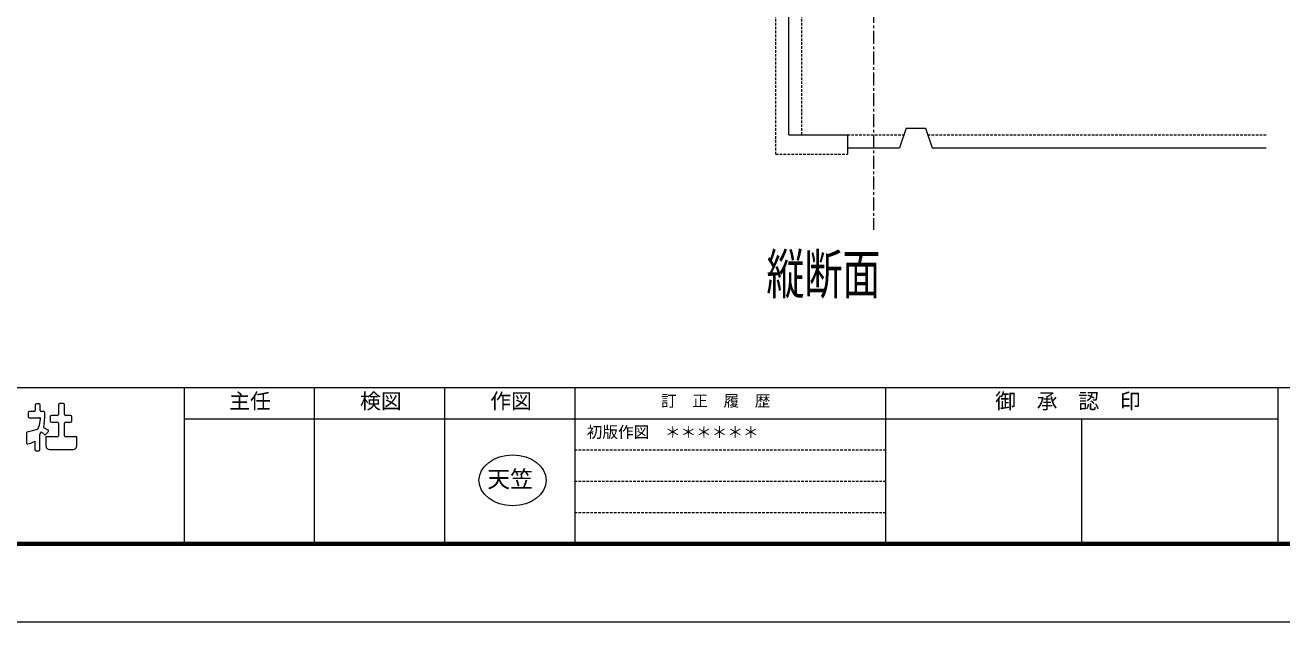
# Model space of a CAD drawing. Units: millimetres, scale not verified. Extents: x -1682 to 1682, y -1188 to 1188.
# Drawn here: x -748 to 217, y -1188 to -730 of the extents above; entities that cross this region are included whole.
import ezdxf
from ezdxf.enums import TextEntityAlignment as Align

# ---------------------------------------------------------------- set-up
doc = ezdxf.new("R2010")
doc.units = ezdxf.units.MM
doc.header["$LTSCALE"] = 8
doc.linetypes.add('USER1', pattern=[2, 1.25, -0.25, 0.25, -0.25])
doc.linetypes.add('USER3', pattern=[0.375, 0.25, -0.125])
for name, color, linetype, lineweight in [('0-0_0', 7, 'Continuous', 18), ('0-1_DEFPOINTS', 7, 'Continuous', 18), ('0-5_WAKU', 7, 'Continuous', 18), ('0-7_2躯体線', 4, 'Continuous', 18), ('0-8_3中心線', 2, 'USER1', 18), ('1-2_2躯体隠れ', 6, 'USER3', 18)]:
    doc.layers.add(name, color=color, linetype=linetype, lineweight=lineweight)
doc.layers.add('0-3_MOJI', color=7, linetype='Continuous')
doc.styles.add('ＭＳ ゴシック', font='')
doc.styles.get('ＭＳ ゴシック').set_extended_font_data('MS Gothic')

msp = doc.modelspace()

# ---------------------------------------------------------------- linework, layer by layer
at = {"layer": '0-0_0'}
for p, q in [((-740.414, -1021.538), (-740.414, -1025.548)), ((-737.442, -1020.65), (-739.526, -1020.65)), ((-736.554, -1025.548), (-736.554, -1021.538)), ((-722.562, -1021.297), (-722.562, -1028.682)), ((-718.866, -1020.409), (-721.674, -1020.409)), ((-717.978, -1028.682), (-717.978, -1021.297)), ((-745.721, -1027.324), (-745.721, -1030.369)), ((-741.302, -1026.436), (-744.833, -1026.436)), ((-744.833, -1031.257), (-737.085, -1031.257)), ((-737.036, -1037.043), (-736.21, -1032.298)), ((-733.823, -1026.436), (-735.666, -1026.436)), ((-733.418, -1035.837), (-732.935, -1031.016)), ((-732.959, -1031.257), (-732.935, -1031.257)), ((-732.935, -1031.257), (-732.935, -1027.324)), ((-728.834, -1030.458), (-728.834, -1033.744)), ((-723.45, -1029.57), (-727.946, -1029.57)), ((-713.076, -1029.57), (-717.09, -1029.57)), ((-712.188, -1033.744), (-712.188, -1030.458)), ((-746.506, -1042.172), (-742.585, -1041.141)), ((-742.585, -1041.141), (-738.658, -1040.051)), ((-738.076, -1039.537), (-737.036, -1037.043)), ((-736.631, -1043.671), (-735.545, -1042.142)), ((-732.694, -1044.516), (-735.545, -1042.142)), ((-733.418, -1035.837), (-733.972, -1038.053)), ((-733.524, -1039.055), (-730.585, -1040.601)), ((-730.348, -1041.991), (-732.694, -1044.516)), ((-727.946, -1034.632), (-723.45, -1034.632)), ((-722.562, -1035.52), (-722.562, -1045.074)), ((-717.978, -1045.074), (-717.978, -1035.52)), ((-717.09, -1034.632), (-713.076, -1034.632)), ((-747.168, -1043.031), (-747.168, -1050.408)), ((-746.094, -1051.277), (-743.791, -1050.783)), ((-743.791, -1050.783), (-740.655, -1049.337)), ((-740.655, -1049.337), (-740.655, -1055.681)), ((-736.795, -1055.681), (-736.795, -1044.185)), ((-723.45, -1045.962), (-732.211, -1045.962)), ((-732.211, -1045.962), (-732.211, -1052.645)), ((-708.329, -1045.962), (-717.09, -1045.962)), ((-708.329, -1052.645), (-708.329, -1045.962)), ((-739.767, -1056.569), (-737.683, -1056.569)), ((-729.251, -1055.605), (-711.289, -1055.605))]:
    msp.add_line(p, q, dxfattribs=at)
for centre, radius, start, end in [((-739.526, -1021.538), 0.888, 90, 180), ((-737.442, -1021.538), 0.888, 0, 90), ((-721.674, -1021.297), 0.888, 90, 180), ((-718.866, -1021.297), 0.888, 0, 90), ((-744.833, -1027.324), 0.888, 90, 180), ((-744.833, -1030.369), 0.888, 180, 270), ((-741.302, -1025.548), 0.888, 270, 0), ((-737.085, -1032.145), 0.888, 350.12702, 90), ((-735.666, -1025.548), 0.888, 180, 270), ((-733.823, -1027.324), 0.888, 0, 90), ((-727.946, -1030.458), 0.888, 90, 180), ((-723.45, -1028.682), 0.888, 270, 0), ((-717.09, -1028.682), 0.888, 180, 270), ((-713.076, -1030.458), 0.888, 0, 90), ((-746.28, -1043.031), 0.888, 104.73314, 180), ((-738.896, -1039.195), 0.888, 285.51317, 337.36507), ((-733.111, -1038.269), 0.888, 165.95378, 242.25895), ((-730.998, -1041.387), 0.888, 317.09995, 62.25895), ((-727.946, -1033.744), 0.888, 180, 270), ((-723.45, -1035.52), 0.888, 0, 90), ((-717.09, -1035.52), 0.888, 90, 180), ((-713.076, -1033.744), 0.888, 270, 0), ((-746.28, -1050.408), 0.888, 180, 282.08606), ((-735.907, -1044.185), 0.888, 144.61752, 180), ((-723.45, -1045.074), 0.888, 270, 0), ((-717.09, -1045.074), 0.888, 180, 270), ((-739.767, -1055.681), 0.888, 180, 270), ((-737.683, -1055.681), 0.888, 270, 0), ((-729.251, -1052.645), 2.96, 180, 270), ((-711.289, -1052.645), 2.96, 270, 0)]:
    msp.add_arc(centre, radius, start, end, dxfattribs=at)
msp.add_ellipse((-373.675, -1079.297), major_axis=(25.847, 0), ratio=0.755094, dxfattribs=at)
at = {"layer": '0-1_DEFPOINTS', "color": 5}
msp.add_lwpolyline([(-1682, 1188), (-1682, -1188), (1682, -1188)], dxfattribs=at)
at = {"layer": '0-5_WAKU'}
for p, q in [((-1602, -1008), (1598, -1008)), ((-626, -1008), (-626, -1128)), ((-526, -1008), (-526, -1128)), ((-426, -1008), (-426, -1128)), ((-326, -1008), (-326, -1128)), ((-87.333, -1008), (-87.333, -1128)), ((214, -1008), (214, -1128)), ((-626, -1032), (-326, -1032)), ((-326, -1032), (-87.333, -1032)), ((-87.333, -1032), (214, -1032)), ((63.333, -1032), (63.333, -1128)), ((-1603.2, -1129.2), (1599.2, -1129.2)), ((-1602.6, -1128.6), (1598.6, -1128.6)), ((-1602, -1128), (1598, -1128)), ((-1601.4, -1127.4), (1597.4, -1127.4)), ((-1600.8, -1126.8), (1596.8, -1126.8))]:
    msp.add_line(p, q, dxfattribs=at)
at = {"layer": '0-5_WAKU', "linetype": 'USER3'}
for p, q in [((-326, -1056), (-87.333, -1056)), ((-326, -1080), (-87.333, -1080)), ((-326, -1104), (-87.333, -1104))]:
    msp.add_line(p, q, dxfattribs=at)
at = {"layer": '0-7_2躯体線'}
for p, q in [((-161.524, -813.894), (-161.524, -483.894)), ((-71.524, -808.894), (-76.524, -823.894)), ((-71.524, -808.894), (-56.524, -808.894)), ((-56.524, -808.894), (-51.524, -823.894)), ((-161.524, -813.894), (-116.524, -813.894)), ((-116.524, -813.894), (-116.524, -828.894)), ((-116.524, -823.894), (-76.524, -823.894)), ((-51.524, -823.894), (205.211, -823.894))]:
    msp.add_line(p, q, dxfattribs=at)
at = {"layer": '0-8_3中心線'}
msp.add_line((-96.524, 657.955), (-96.524, -887.018), dxfattribs=at)
at = {"layer": '1-2_2躯体隠れ'}
for p, q in [((-171.524, -828.894), (-171.524, -473.894)), ((-151.524, -813.894), (-151.524, -640.56)), ((-116.524, -813.894), (-73.19, -813.894)), ((-54.857, -813.894), (205.211, -813.894)), ((-171.524, -828.894), (-116.524, -828.894))]:
    msp.add_line(p, q, dxfattribs=at)

# ---------------------------------------------------------------- texts
at = {"layer": '0-0_0', "style": 'ＭＳ ゴシック', "width": 0.7}
msp.add_text('縦断面', height=30.55, dxfattribs=at).set_placement((-178.73, -945.328), align=Align.BOTTOM_LEFT)
at = {"layer": '0-3_MOJI', "style": 'ＭＳ ゴシック'}
for s, height, p in [('主任', 11.73, (-591.395, -1027.794)), ('検図', 11.73, (-490.862, -1027.794)), ('作図', 11.73, (-390.862, -1027.794)), ('訂\u3000正\u3000履\u3000歴', 8.798, (-259.675, -1025.283)), ('御  承  認  印', 11.73, (-3.106, -1027.794)), ('初版作図\u3000＊＊＊＊＊＊', 8.798, (-316.735, -1049.283)), ('天笠', 12.9, (-393.167, -1088.655))]:
    msp.add_text(s, height=height, dxfattribs=at).set_placement(p, align=Align.BOTTOM_LEFT)

doc.saveas('drawing.dxf')
